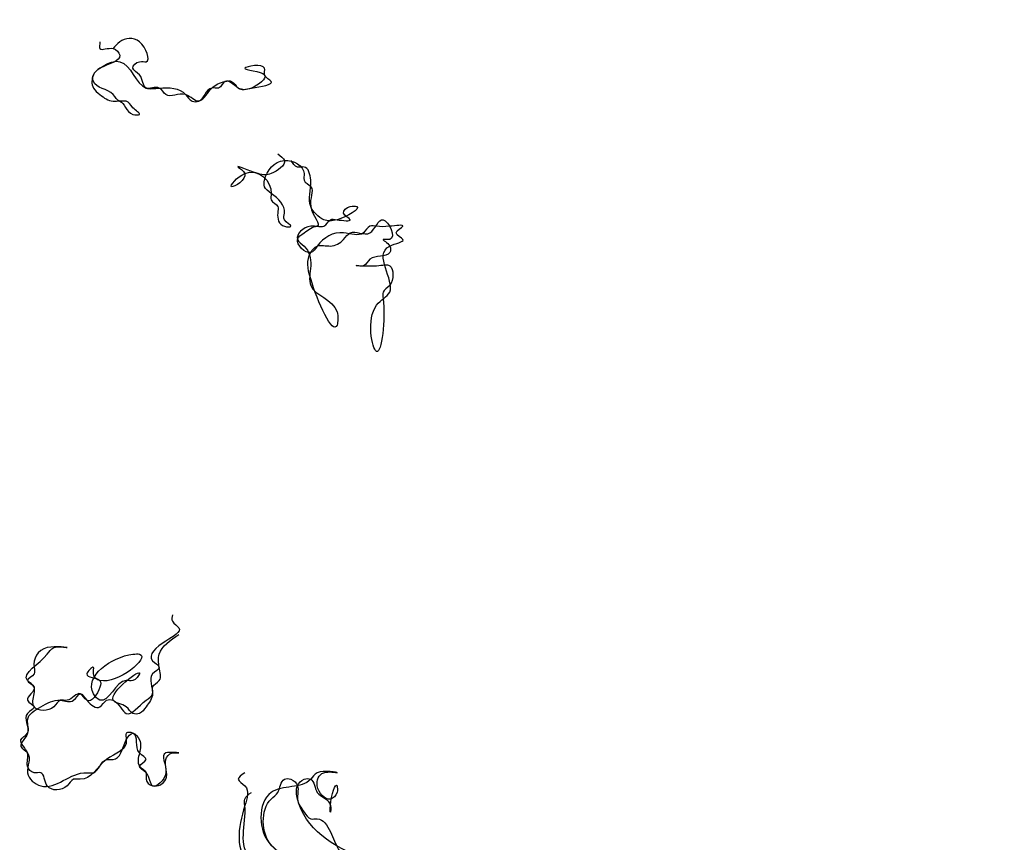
# Model space of a CAD drawing. Header units: metres. Extents: x 0 to 100, y 0 to 141.
# Drawn here: x 65.27 to 68.975, y 66.131 to 69.26 of the extents above; entities that cross this region are included whole.
import ezdxf

# ---------------------------------------------------------------- set-up
doc = ezdxf.new("R2010")
doc.units = ezdxf.units.M

msp = doc.modelspace()

# ---------------------------------------------------------------- linework, layer by layer
for points in [[(65.575, 69.175), (65.575, 69.15), (65.625, 69.15), (65.65, 69.125), (65.575, 69.075), (65.55, 69.05), (65.55, 69), (65.575, 68.975), (65.625, 68.95), (65.65, 68.95), (65.7, 68.9), (65.725, 68.9), (65.7, 68.925), (65.675, 68.95), (65.65, 68.95), (65.625, 68.975), (65.55, 69.025), (65.55, 69.05), (65.575, 69.075), (65.625, 69.1), (65.65, 69.1), (65.75, 69), (65.8, 69), (65.9, 68.975), (65.925, 68.95), (65.95, 68.95), (66, 69), (66.05, 69.025), (66.075, 69.025), (66.1, 69), (66.15, 69), (66.225, 69.025), (66.2, 69.05), (66.2, 69.075), (66.125, 69.075), (66.2, 69.05), (66.15, 69), (66.1, 69), (66.05, 69.025), (66.025, 69), (66, 69), (65.95, 68.95), (65.9, 68.975), (65.825, 68.975), (65.8, 69), (65.75, 69), (65.725, 69.05), (65.7, 69.075), (65.725, 69.1), (65.75, 69.1), (65.725, 69.175), (65.65, 69.175), (65.625, 69.15)], [(66.25, 68.75), (66.275, 68.725), (66.225, 68.675), (66.175, 68.675), (66.1, 68.7), (66.125, 68.675), (66.075, 68.625), (66.125, 68.675), (66.225, 68.6), (66.225, 68.575), (66.25, 68.55), (66.25, 68.525), (66.275, 68.475), (66.3, 68.475), (66.275, 68.5), (66.275, 68.525), (66.225, 68.6), (66.2, 68.625), (66.2, 68.65), (66.275, 68.725), (66.35, 68.675), (66.35, 68.65), (66.375, 68.625), (66.375, 68.55), (66.4, 68.475), (66.375, 68.475), (66.325, 68.425), (66.35, 68.4), (66.375, 68.325), (66.375, 68.25), (66.475, 68.15), (66.475, 68.1), (66.375, 68.275), (66.375, 68.375), (66.4, 68.4), (66.45, 68.4), (66.5, 68.425), (66.525, 68.45), (66.6, 68.45), (66.65, 68.5), (66.675, 68.425), (66.65, 68.425), (66.675, 68.4), (66.675, 68.375), (66.6, 68.35), (66.575, 68.325), (66.55, 68.325), (66.625, 68.325), (66.675, 68.325), (66.675, 68.25), (66.65, 68.225), (66.65, 68.2), (66.625, 68), (66.625, 68.175), (66.675, 68.225), (66.675, 68.4), (66.725, 68.425), (66.7, 68.45), (66.725, 68.475), (66.675, 68.475), (66.625, 68.475), (66.6, 68.475), (66.575, 68.45), (66.5, 68.45), (66.4, 68.4), (66.375, 68.375), (66.325, 68.425), (66.35, 68.45), (66.4, 68.475), (66.425, 68.475), (66.45, 68.5), (66.475, 68.5), (66.525, 68.5), (66.5, 68.525), (66.525, 68.55), (66.55, 68.55), (66.475, 68.5), (66.425, 68.5), (66.375, 68.55), (66.375, 68.65), (66.35, 68.7), (66.325, 68.7), (66.3, 68.725)], [(65.85, 67), (65.85, 66.975), (65.875, 66.95), (65.825, 66.9), (65.775, 66.825), (65.8, 66.8), (65.775, 66.775), (65.775, 66.7), (65.75, 66.65), (65.725, 66.625), (65.7, 66.625), (65.675, 66.65), (65.625, 66.675), (65.725, 66.775), (65.7, 66.75), (65.675, 66.75), (65.575, 66.675), (65.55, 66.7), (65.7, 66.85), (65.725, 66.85), (65.575, 66.75), (65.55, 66.775), (65.55, 66.8), (65.525, 66.775), (65.575, 66.75), (65.575, 66.725), (65.525, 66.675), (65.5, 66.7), (65.45, 66.675), (65.425, 66.675), (65.4, 66.65), (65.325, 66.65), (65.325, 66.7), (65.325, 66.725), (65.3, 66.75), (65.375, 66.85), (65.4, 66.875), (65.45, 66.875), (65.375, 66.875), (65.325, 66.8), (65.325, 66.775), (65.3, 66.75), (65.325, 66.725), (65.3, 66.675), (65.325, 66.65), (65.3, 66.625), (65.3, 66.55), (65.275, 66.5), (65.3, 66.475), (65.3, 66.4), (65.35, 66.35), (65.525, 66.4), (65.55, 66.4), (65.6, 66.45), (65.625, 66.45), (65.675, 66.525), (65.7, 66.55), (65.725, 66.525), (65.725, 66.475), (65.725, 66.425), (65.75, 66.4), (65.75, 66.375), (65.775, 66.35), (65.825, 66.375), (65.825, 66.45), (65.85, 66.475), (65.875, 66.475), (65.825, 66.475), (65.825, 66.4), (65.775, 66.35), (65.75, 66.4), (65.725, 66.425), (65.75, 66.45), (65.725, 66.475), (65.7, 66.55), (65.675, 66.55), (65.675, 66.525), (65.6, 66.45), (65.5, 66.375), (65.475, 66.375), (65.45, 66.35), (65.375, 66.35), (65.35, 66.4), (65.325, 66.4), (65.3, 66.425), (65.3, 66.475), (65.275, 66.525), (65.3, 66.55), (65.3, 66.6), (65.35, 66.65), (65.425, 66.675), (65.475, 66.675), (65.5, 66.7), (65.525, 66.675), (65.575, 66.65), (65.6, 66.675), (65.625, 66.675), (65.675, 66.625), (65.75, 66.675), (65.775, 66.7), (65.775, 66.725), (65.8, 66.75), (65.8, 66.8), (65.8, 66.85), (65.875, 66.925)], [(66.125, 66.4), (66.1, 66.375), (66.125, 66.35), (66.125, 66.275), (66.15, 66.05), (66.175, 66.025), (66.175, 66), (66.2, 65.975), (66.275, 66), (66.3, 66), (66.35, 65.95), (66.325, 65.925), (66.275, 65.9), (66.35, 65.825), (66.35, 65.675), (66.45, 65.675), (66.55, 65.6), (66.575, 65.575), (66.675, 65.575), (66.7, 65.55), (66.75, 65.575), (66.825, 65.5), (66.95, 65.5), (66.975, 65.475), (67.075, 65.375), (67.1, 65.35), (67.1, 65.3), (67.2, 65.3), (67.225, 65.4), (67.225, 65.575), (67.25, 65.6), (67.3, 65.6), (67.35, 65.725), (67.325, 65.725), (67.3, 65.75), (67.125, 65.8), (67.125, 65.775), (67.1, 65.75), (67.1, 65.675), (66.925, 65.625), (66.875, 65.675), (66.85, 65.675), (66.8, 65.725), (66.775, 65.75), (66.75, 65.775), (66.75, 65.8), (66.575, 65.8), (66.55, 65.85), (66.475, 65.85), (66.45, 65.875), (66.425, 65.875), (66.25, 66.1), (66.225, 66.125), (66.225, 66.3), (66.25, 66.325), (66.275, 66.375), (66.3, 66.375), (66.325, 66.35), (66.325, 66.3), (66.35, 66.25), (66.375, 66.225), (66.4, 66.225), (66.45, 66.175), (66.525, 66.075), (66.55, 66.075), (66.625, 66), (66.675, 65.975), (66.675, 65.95), (66.675, 65.975), (66.575, 66.075), (66.325, 66.3), (66.325, 66.35), (66.35, 66.375), (66.375, 66.375), (66.4, 66.325), (66.45, 66.275), (66.45, 66.25), (66.45, 66.275), (66.475, 66.35), (66.475, 66.325), (66.45, 66.3), (66.4, 66.35), (66.425, 66.4), (66.475, 66.4), (66.4, 66.4), (66.375, 66.375), (66.225, 66.325), (66.225, 66.125), (66.25, 66.1), (66.25, 66.05), (66.225, 65.975), (66.175, 66.025), (66.175, 66.05), (66.15, 66.075), (66.125, 66.275), (66.125, 66.3), (66.15, 66.325)]]:
    msp.add_spline(points, degree=3)

doc.saveas('drawing.dxf')
